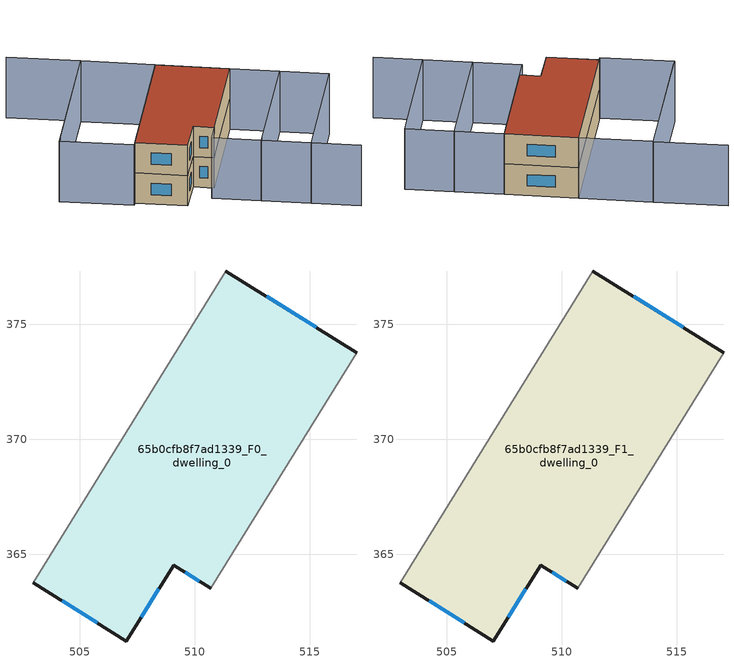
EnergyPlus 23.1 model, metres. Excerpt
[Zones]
65b0cfb8f7ad1339_F0_dwelling_0
 floor ground (EU_floor_Construction): 517.04,373.78 510.7,363.52 509.08,364.53 507.02,361.23 502.97,363.76 511.35,377.33 z0
 wall outside (EU_wall_Construction): 502.97,363.76 507.02,361.23 509.08,364.53 510.7,363.52 / 517.04,373.78 511.35,377.33 z0:3
 wall adiabatic (EU_wall_Construction): 510.7,363.52 517.04,373.78 / 511.35,377.33 502.97,363.76 z0:3
 window (EU_Window_Construction): 509.58,364.22 510.2,363.83 / 507.66,362.26 508.44,363.5 / 504.23,362.97 505.76,362.02 / 515.27,374.88 513.13,376.22 z0.93:2.07
65b0cfb8f7ad1339_F1_dwelling_0
 floor to 65b0cfb8f7ad1339_F0_dwelling_0 (EU_floor_Construction): 517.04,373.78 510.7,363.52 509.08,364.53 507.02,361.23 502.97,363.76 511.35,377.33 z3
 wall outside (EU_wall_Construction): 502.97,363.76 507.02,361.23 509.08,364.53 510.7,363.52 / 517.04,373.78 511.35,377.33 z3:6
 wall adiabatic (EU_wall_Construction): 510.7,363.52 517.04,373.78 / 511.35,377.33 502.97,363.76 z3:6
 window (EU_Window_Construction): 509.58,364.22 510.2,363.83 / 507.66,362.26 508.44,363.5 / 504.23,362.97 505.76,362.02 / 515.27,374.88 513.13,376.22 z3.93:5.07
 roof outside (EU_roof_Construction): 510.7,363.52 517.04,373.78 511.35,377.33 502.97,363.76 507.02,361.23 509.08,364.53 z6
shading: 520.99,354.66 517.19,357.01 / 517.19,357.01 524.65,369.08 / 499.99,384.44 505.69,380.92 / 505.69,380.92 497.27,367.29 / 524.66,369.1 517.19,357.02 / 517.19,357.02 513.39,359.37 / 513.39,359.37 520.86,371.45 / 520.86,371.45 524.66,369.1 / 511.38,377.36 502.71,363.35 / 502.71,363.35 497.01,366.87 / 497.01,366.87 505.67,380.89 / 505.67,380.89 511.38,377.36 / 520.87,371.47 513.4,359.38 / 513.4,359.38 509.6,361.73 / 509.6,361.73 517.07,373.82 / 517.07,373.82 520.87,371.47 z0:6
[Building]
EU S2 Campaign: North Axis=0; Terrain=City; Solar Distribution=FullExterior
[Site:Location]
Montreal-Trudeau.Intl.AP: Latitude=45.4667; Longitude=-73.75; Time Zone=-5; Elevation=36
[SizingPeriod:WeatherFileDays]
AnnualSizingPeriod: Begin Month=1; Begin Day of Month=1; End Month=12; End Day of Month=31; Day of Week for Start Day=Monday; Use Weather File Daylight Saving Period=No; Use Weather File Rain and Snow Indicators=No
[MATERIAL]
EU_InternalMass_Material: Roughness=MediumRough; Thickness=0.1; Conductivity=1; Density=1800; Specific Heat=900; Thermal Absorptance=0.9; Solar Absorptance=0.7; Visible Absorptance=0.7
[MATERIAL:NOMASS] Roughness=MediumRough; Thermal Absorptance=0.9; Solar Absorptance=0.7; Visible Absorptance=0.7
Name | Thermal Resistance
EU_wall_NoMass; EU_floor_NoMass | 1.51479
EU_roof_NoMass | 2.84114
[WINDOWMATERIAL:SIMPLEGLAZINGSYSTEM]
EU_Window_SimpleGlazing: UFactor=3.53504; Solar Heat Gain Coefficient=0.8; Visible Transmittance=0.8
[CONSTRUCTION]
EU_wall_Construction: EU_wall_NoMass
EU_roof_Construction: EU_roof_NoMass
EU_floor_Construction: EU_floor_NoMass
EU_Window_Construction: EU_Window_SimpleGlazing
EU_InternalMass_Construction: EU_InternalMass_Material
[ZONE] Type=1; Multiplier=1; Ceiling Height=autocalculate; Volume=298.398; Floor Area=autocalculate; Part of Total Floor Area=Yes
65b0cfb8f7ad1339_F0_dwelling_0; 65b0cfb8f7ad1339_F1_dwelling_0
[INTERNALMASS] Construction=EU_InternalMass_Construction; Surface Area=99.4663
Name | Zone or ZoneList
65b0cfb8f7ad1339_F0_dwelling_0_EU_InternalMass | 65b0cfb8f7ad1339_F0_dwelling_0
65b0cfb8f7ad1339_F1_dwelling_0_EU_InternalMass | 65b0cfb8f7ad1339_F1_dwelling_0
[OTHEREQUIPMENT] Fuel Type=Electricity; Design Level Calculation Method=Watts/Area; Power per Zone Floor Area=1; Fraction Latent=0; Fraction Radiant=0; Fraction Lost=0; Carbon Dioxide Generation Rate=0; EndUse Subcategory=EU_Step8_InternalGains
Name | Zone or ZoneList or Space or SpaceList | Schedule
EU_Step8_InternalGain_65b0cfb8f7ad1339_F0_dwelling_0_f000 | 65b0cfb8f7ad1339_F0_dwelling_0 | EU_Step8_GainSchedule_65b0cfb8f7ad1339_F0_dwelling_0_f000
EU_Step8_InternalGain_65b0cfb8f7ad1339_F1_dwelling_0_f000 | 65b0cfb8f7ad1339_F1_dwelling_0 | EU_Step8_GainSchedule_65b0cfb8f7ad1339_F1_dwelling_0_f000
[ZONEVENTILATION:DESIGNFLOWRATE] Schedule=EU_AlwaysOn; Design Flow Rate Calculation Method=AirChanges/Hour; Air Changes per Hour=0.775154; Ventilation Type=Natural; Fan Pressure Rise=0; Fan Total Efficiency=1; Constant Term Coefficient=1; Temperature Term Coefficient=0; Velocity Term Coefficient=0; Velocity Squared Term Coefficient=0; Minimum Indoor Temperature=-100; Maximum Indoor Temperature=100; Delta Temperature=-100; Minimum Outdoor Temperature=-100; Maximum Outdoor Temperature=100; Maximum Wind Speed=40
Name | Zone or ZoneList or Space or SpaceList
EU_ConstantAir_65b0cfb8f7ad1339_F0_dwelling_0 | 65b0cfb8f7ad1339_F0_dwelling_0
EU_ConstantAir_65b0cfb8f7ad1339_F1_dwelling_0 | 65b0cfb8f7ad1339_F1_dwelling_0
[HVACTEMPLATE:THERMOSTAT] Constant Heating Setpoint=20; Constant Cooling Setpoint=50
EU_HeatOnly_65b0cfb8f7ad1339_F0_dwelling_0; EU_HeatOnly_65b0cfb8f7ad1339_F1_dwelling_0
[HVACTEMPLATE:ZONE:IDEALLOADSAIRSYSTEM] System Availability Schedule=EU_AlwaysOn; Maximum Heating Supply Air Temperature=50; Minimum Cooling Supply Air Temperature=13; Maximum Heating Supply Air Humidity Ratio=0.0156; Minimum Cooling Supply Air Humidity Ratio=0.0077; Heating Limit=NoLimit; Cooling Limit=NoLimit; Heating Availability Schedule=EU_AlwaysOn; Cooling Availability Schedule=EU_CoolingOff; Dehumidification Control Type=ConstantSensibleHeatRatio; Cooling Sensible Heat Ratio=0.7; Dehumidification Setpoint=60; Humidification Control Type=None; Humidification Setpoint=30; Outdoor Air Method=None; Outdoor Air Flow Rate per Person=0.00944; Outdoor Air Flow Rate per Zone Floor Area=0; Outdoor Air Flow Rate per Zone=0; Demand Controlled Ventilation Type=None; Outdoor Air Economizer Type=NoEconomizer; Heat Recovery Type=None; Sensible Heat Recovery Effectiveness=0.7; Latent Heat Recovery Effectiveness=0.65
Name | Template Thermostat
65b0cfb8f7ad1339_F0_dwelling_0 | EU_HeatOnly_65b0cfb8f7ad1339_F0_dwelling_0
65b0cfb8f7ad1339_F1_dwelling_0 | EU_HeatOnly_65b0cfb8f7ad1339_F1_dwelling_0
[SIZING:ZONE] Zone Cooling Design Supply Air Temperature Input Method=SupplyAirTemperature; Zone Cooling Design Supply Air Temperature=13; Zone Heating Design Supply Air Temperature Input Method=SupplyAirTemperature; Zone Heating Design Supply Air Temperature=50; Zone Cooling Design Supply Air Humidity Ratio=0.008; Zone Heating Design Supply Air Humidity Ratio=0.008; Cooling Design Air Flow Method=DesignDay; Cooling Design Air Flow Rate=0; Cooling Minimum Air Flow per Zone Floor Area=0.000762; Cooling Minimum Air Flow=0; Cooling Minimum Air Flow Fraction=0.2; Heating Design Air Flow Method=DesignDay; Heating Design Air Flow Rate=0; Heating Maximum Air Flow per Zone Floor Area=0.002032; Heating Maximum Air Flow=0.141576; Heating Maximum Air Flow Fraction=0.3; Account for Dedicated Outdoor Air System=No; Dedicated Outdoor Air System Control Strategy=NeutralSupplyAir; Dedicated Outdoor Air Low Setpoint Temperature for Design=autosize; Dedicated Outdoor Air High Setpoint Temperature for Design=autosize; Zone Load Sizing Method=Sensible Load Only No Latent Load; Zone Latent Cooling Design Supply Air Humidity Ratio Input Method=HumidityRatioDifference; Zone Cooling Design Supply Air Humidity Ratio Difference=0.005; Zone Latent Heating Design Supply Air Humidity Ratio Input Method=HumidityRatioDifference; Zone Humidification Design Supply Air Humidity Ratio Difference=0.005
65b0cfb8f7ad1339_F0_dwelling_0; 65b0cfb8f7ad1339_F1_dwelling_0
[SCHEDULE:CONSTANT]
Name | Hourly Value
EU_AlwaysOn | 1
EU_CoolingOff | 0
[SCHEDULE:FILE] Column Number=1; Rows to Skip at Top=0; Number of Hours of Data=8760; Column Separator=Comma; Interpolate to Timestep=No; Minutes per Item=60; Adjust Schedule for Daylight Savings=Yes
Name | File
EU_Step8_GainSchedule_65b0cfb8f7ad1339_F0_dwelling_0_f000 | ../../schedules/65b0cfb8f7ad1339/65b0cfb8f7ad1339_F0_dwelling_0_f000_gain.csv
EU_Step8_GainSchedule_65b0cfb8f7ad1339_F1_dwelling_0_f000 | ../../schedules/65b0cfb8f7ad1339/65b0cfb8f7ad1339_F1_dwelling_0_f000_gain.csv
